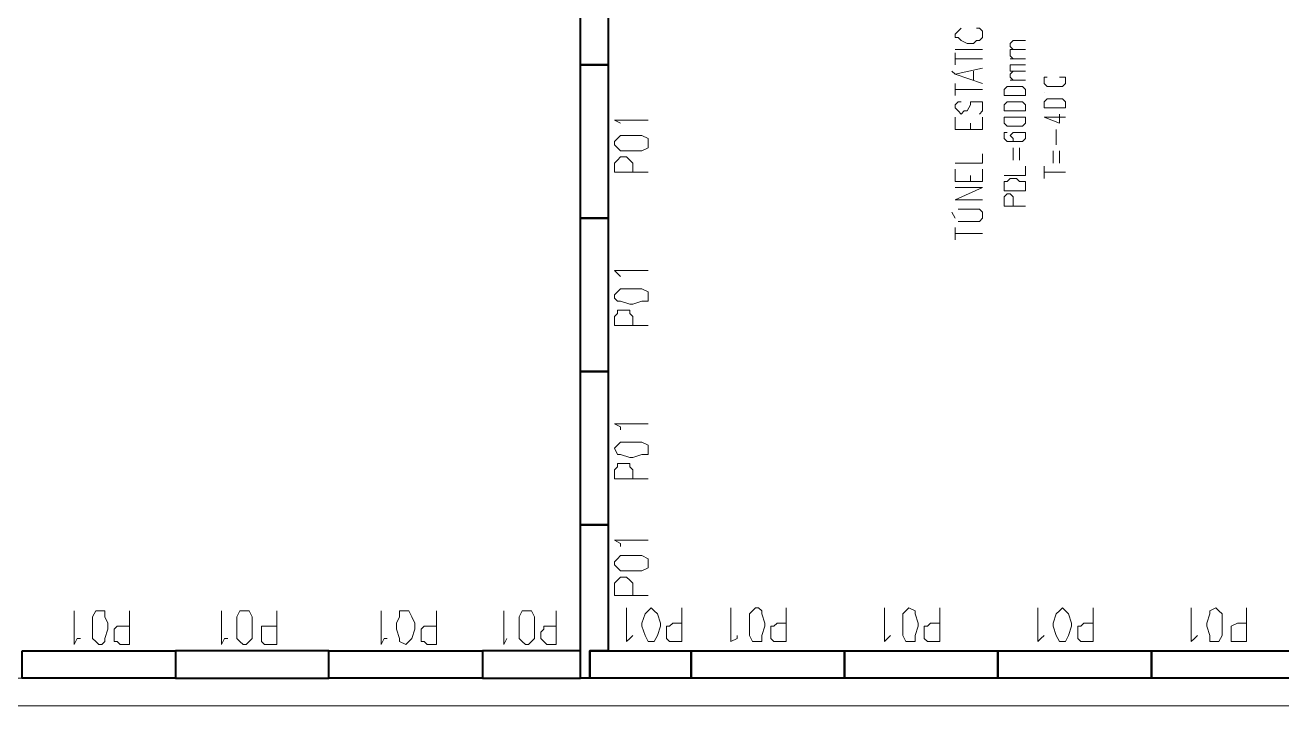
# Model space of a CAD drawing. Header units: inches. Extents: x 5 to 1823, y 18 to 726.
# Drawn here: x 478.9 to 488.1, y 299.56 to 304.55 of the extents above; entities that cross this region are included whole.
import ezdxf

# ---------------------------------------------------------------- set-up
doc = ezdxf.new("R2010")
doc.units = ezdxf.units.IN
doc.header["$MEASUREMENT"] = 0
for name, color, linetype in [('PDF2_D_Alvenaria', 7, 'Continuous'), ('PDF2_D_Paineis PUR 150mm', 1, 'Continuous'), ('PDF2_D_Textos Nome Área', 3, 'Continuous'), ('PDF2_D_Textos Paineis Parede', 3, 'Continuous')]:
    doc.layers.add(name, color=color, linetype=linetype)

msp = doc.modelspace()

# ---------------------------------------------------------------- linework, layer by layer
at = {"layer": 'PDF2_D_Alvenaria', "lineweight": 5}
msp.add_lwpolyline([(556.181, 299.5637), (476.3641, 299.5637), (476.3641, 312.3389), (476.5662, 312.3389), (476.5662, 299.7658), (496.1668, 299.7658), (496.1668, 307.7138), (496.3688, 307.7138), (496.3688, 299.7658), (556.181, 299.7658)], dxfattribs=at)
at = {"layer": 'PDF2_D_Paineis PUR 150mm', "lineweight": 40}
for points in [[(483.1671, 305.3788), (483.1671, 304.2562), (482.965, 304.2562), (482.965, 305.3788)], [(483.1671, 304.2562), (483.1671, 303.1336), (482.965, 303.1336), (482.965, 304.2562)], [(483.1671, 303.1336), (483.1671, 302.011), (482.965, 302.011), (482.965, 303.1336)], [(483.1671, 302.011), (483.1671, 300.8884), (482.965, 300.8884), (482.965, 302.011)], [(483.1671, 300.8884), (483.1671, 299.9678), (483.0324, 299.9678), (483.0324, 299.7658), (482.965, 299.7658), (482.965, 300.8884)], [(478.8787, 299.9678), (480.0013, 299.9678), (480.0013, 299.7658), (478.8787, 299.7658)], [(481.1239, 299.9678), (480.0013, 299.9678), (480.0013, 299.7658), (481.1239, 299.7658)], [(481.1239, 299.9678), (482.2465, 299.9678), (482.2465, 299.7658), (481.1239, 299.7658)], [(482.965, 299.9678), (482.2465, 299.9678), (482.2465, 299.7658), (482.965, 299.7658)], [(483.0324, 299.9678), (483.7733, 299.9678), (483.7733, 299.7658), (483.0324, 299.7658)], [(483.7733, 299.9678), (484.8959, 299.9678), (484.8959, 299.7658), (483.7733, 299.7658)], [(484.8959, 299.9678), (486.0185, 299.9678), (486.0185, 299.7658), (484.8959, 299.7658)], [(486.0185, 299.9678), (487.1411, 299.9678), (487.1411, 299.7658), (486.0185, 299.7658)], [(487.1411, 299.9678), (488.2637, 299.9678), (488.2637, 299.7658), (487.1411, 299.7658)]]:
    msp.add_lwpolyline(points, close=True, dxfattribs=at)
at = {"layer": 'PDF2_D_Textos Nome Área', "lineweight": 5}
for points in [[(485.749, 304.5256), (485.7266, 304.5031), (485.7041, 304.4807), (485.7041, 304.4582), (485.7266, 304.4582), (485.749, 304.4358), (485.794, 304.4133), (485.8389, 304.4133), (485.8613, 304.4358), (485.8838, 304.4358), (485.9062, 304.4582), (485.9062, 304.4807), (485.9062, 304.5031), (485.8838, 304.5256), (485.8613, 304.5256)], [(485.7041, 304.3684), (485.9062, 304.3684)], [(485.7041, 304.2562), (485.7041, 304.346)], [(485.7041, 304.3011), (485.9062, 304.3011)], [(485.7041, 304.1888), (485.9062, 304.2337)], [(485.6817, 304.2113), (485.7041, 304.1888), (485.9062, 304.1215)], [(485.8389, 304.1439), (485.8389, 304.2113)], [(485.7041, 304.0317), (485.7041, 304.1215)], [(485.7041, 304.0766), (485.9062, 304.0766)], [(485.749, 303.9868), (485.7266, 303.9868), (485.7041, 303.9643), (485.7041, 303.9418), (485.7266, 303.9194), (485.749, 303.8969), (485.7715, 303.9194), (485.794, 303.9194), (485.8164, 303.9643), (485.8164, 303.9868), (485.8389, 303.9868), (485.8613, 303.9868), (485.8838, 303.9868), (485.9062, 303.9868), (485.9062, 303.9643), (485.9062, 303.9418), (485.9062, 303.9194), (485.8838, 303.8969)], [(485.9062, 303.8745), (485.9062, 303.7847), (485.7041, 303.7847), (485.7041, 303.8745)], [(485.8164, 303.7847), (485.8164, 303.8296)], [(485.7041, 303.5377), (485.9062, 303.5377), (485.9062, 303.6051)], [(485.9062, 303.4928), (485.9062, 303.403), (485.7041, 303.403), (485.7041, 303.4928)], [(485.8164, 303.403), (485.8164, 303.4479)], [(485.9062, 303.2683), (485.7041, 303.2683), (485.9062, 303.3581), (485.7041, 303.3581)], [(485.6817, 303.1785), (485.7041, 303.1336)], [(485.7266, 303.1111), (485.8613, 303.1111), (485.8838, 303.1111), (485.9062, 303.1336), (485.9062, 303.156), (485.9062, 303.1785), (485.8838, 303.2009), (485.8613, 303.2009), (485.7266, 303.2009)], [(485.7041, 302.9764), (485.7041, 303.0662)], [(485.7041, 303.0213), (485.9062, 303.0213)]]:
    msp.add_lwpolyline(points, dxfattribs=at)
at = {"layer": 'PDF2_D_Textos Nome Área', "color": 2, "lineweight": 5}
for points in [[(486.1307, 304.3684), (486.1083, 304.3909), (486.1083, 304.4133), (486.1307, 304.4358), (486.2205, 304.4358)], [(486.1307, 304.3011), (486.1083, 304.3235), (486.1083, 304.346), (486.1083, 304.3684), (486.1307, 304.3684), (486.2205, 304.3684)], [(486.1083, 304.3011), (486.2205, 304.3011)], [(486.1307, 304.2113), (486.1083, 304.2113), (486.1083, 304.2337), (486.1083, 304.2562), (486.1307, 304.2562), (486.2205, 304.2562)], [(486.1307, 304.1439), (486.1083, 304.1664), (486.1083, 304.1888), (486.1307, 304.2113), (486.2205, 304.2113)], [(486.1083, 304.1439), (486.2205, 304.1439)], [(486.4675, 304.1664), (486.49, 304.1664), (486.5124, 304.1664), (486.5124, 304.1439), (486.5124, 304.1215), (486.49, 304.099), (486.4675, 304.099), (486.4451, 304.099), (486.4002, 304.099), (486.3777, 304.099), (486.3553, 304.1215), (486.3553, 304.1439), (486.3553, 304.1664), (486.3777, 304.1664)], [(486.3553, 304.0541), (486.3553, 304.0541)], [(486.5124, 303.8745), (486.3553, 303.8745), (486.4675, 303.8296), (486.4675, 303.8969)], [(486.4451, 303.6724), (486.4451, 303.7847)], [(486.0858, 303.7622), (486.0634, 303.7622), (486.0634, 303.7398), (486.0634, 303.7173), (486.0858, 303.6949), (486.1307, 303.6949), (486.1532, 303.6949), (486.1981, 303.6949), (486.2205, 303.7173), (486.2205, 303.7398), (486.2205, 303.7622), (486.1981, 303.7622), (486.1756, 303.7622), (486.1532, 303.7622), (486.1307, 303.7622), (486.1083, 303.7398), (486.1307, 303.7173), (486.1307, 303.6949), (486.1532, 303.6949)], [(486.1307, 303.5602), (486.1307, 303.65)], [(486.1756, 303.5602), (486.1756, 303.65)], [(486.4226, 303.5377), (486.4226, 303.6275)], [(486.4675, 303.5377), (486.4675, 303.6275)], [(486.0634, 303.4479), (486.2205, 303.4479), (486.2205, 303.5153)], [(486.3553, 303.4255), (486.3553, 303.5153)], [(486.3553, 303.4704), (486.5124, 303.4704)], [(486.2205, 303.2234), (486.0634, 303.2234), (486.0634, 303.2683), (486.0634, 303.2907), (486.0858, 303.3132), (486.1083, 303.3132), (486.1307, 303.2907), (486.1307, 303.2683), (486.1307, 303.2234)]]:
    msp.add_lwpolyline(points, dxfattribs=at)
for points in [[(486.0634, 304.0541), (486.0634, 304.0317), (486.0858, 304.0317), (486.1307, 304.0317), (486.1532, 304.0317), (486.1981, 304.0317), (486.2205, 304.0317), (486.2205, 304.0541), (486.2205, 304.0766), (486.1981, 304.099), (486.1532, 304.099), (486.1307, 304.099), (486.0858, 304.099), (486.0634, 304.0766)], [(486.0634, 303.9418), (486.0634, 303.9194), (486.0858, 303.9194), (486.1307, 303.9194), (486.1532, 303.9194), (486.1981, 303.9194), (486.2205, 303.9194), (486.2205, 303.9418), (486.2205, 303.9643), (486.1981, 303.9868), (486.1532, 303.9868), (486.1307, 303.9868), (486.0858, 303.9868), (486.0634, 303.9643)], [(486.3553, 303.9643), (486.3553, 303.9418), (486.3777, 303.9418), (486.4226, 303.9418), (486.4451, 303.9418), (486.49, 303.9418), (486.5124, 303.9418), (486.5124, 303.9643), (486.5124, 303.9868), (486.49, 304.0092), (486.4451, 304.0092), (486.4226, 304.0092), (486.3777, 304.0092), (486.3553, 303.9868)], [(486.0634, 303.8296), (486.0858, 303.8071), (486.1307, 303.8071), (486.1532, 303.8071), (486.1981, 303.8071), (486.2205, 303.8296), (486.2205, 303.852), (486.2205, 303.8745), (486.1981, 303.8745), (486.1532, 303.8745), (486.1307, 303.8745), (486.0858, 303.8745), (486.0634, 303.8745), (486.0634, 303.852)], [(486.2205, 303.3356), (486.0634, 303.3356), (486.0634, 303.3805), (486.0634, 303.403), (486.0858, 303.403), (486.1083, 303.4255), (486.1532, 303.4255), (486.1756, 303.403), (486.1981, 303.403), (486.2205, 303.403), (486.2205, 303.3805)]]:
    msp.add_lwpolyline(points, close=True, dxfattribs=at)
at = {"layer": 'PDF2_D_Textos Paineis Parede', "lineweight": 5}
for points in [[(483.2569, 303.8296), (483.212, 303.852), (483.4589, 303.852)], [(483.4589, 303.4704), (483.212, 303.4704), (483.212, 303.5377), (483.2344, 303.5602), (483.2569, 303.5826), (483.3018, 303.5826), (483.3242, 303.5602), (483.3467, 303.5377), (483.3467, 303.4704)], [(483.2569, 302.707), (483.212, 302.7519), (483.4589, 302.7519)], [(483.4589, 302.3478), (483.212, 302.3478), (483.212, 302.4151), (483.2344, 302.4376), (483.2344, 302.46), (483.2569, 302.46), (483.3018, 302.46), (483.3242, 302.46), (483.3242, 302.4376), (483.3467, 302.4151), (483.3467, 302.3478)], [(483.2569, 301.5844), (483.2569, 301.6068), (483.212, 301.6293), (483.4589, 301.6293)], [(483.4589, 301.2252), (483.212, 301.2252), (483.212, 301.2925), (483.2344, 301.315), (483.2344, 301.3374), (483.2569, 301.3374), (483.3018, 301.3374), (483.3242, 301.3374), (483.3242, 301.315), (483.3467, 301.2925), (483.3467, 301.2252)], [(483.2569, 300.7312), (483.2569, 300.7537), (483.212, 300.7761), (483.4589, 300.7761)], [(483.4589, 300.372), (483.212, 300.372), (483.212, 300.4618), (483.2344, 300.4842), (483.2569, 300.5067), (483.3018, 300.5067), (483.3242, 300.4842), (483.3467, 300.4618), (483.3467, 300.372)], [(483.3467, 300.0801), (483.3242, 300.0577), (483.3018, 300.0352), (483.3018, 300.2822)], [(483.7059, 300.2822), (483.7059, 300.0352), (483.6386, 300.0352), (483.6161, 300.0352), (483.5937, 300.0577), (483.5937, 300.0801), (483.5937, 300.125), (483.5937, 300.1475), (483.6161, 300.1475), (483.6386, 300.1699), (483.7059, 300.1699)], [(484.1101, 300.0801), (484.1101, 300.0577), (484.0651, 300.0352), (484.0651, 300.2822)], [(484.4693, 300.2822), (484.4693, 300.0352), (484.4019, 300.0352), (484.3795, 300.0352), (484.357, 300.0577), (484.357, 300.0801), (484.357, 300.125), (484.357, 300.1475), (484.3795, 300.1475), (484.4019, 300.1699), (484.4693, 300.1699)], [(485.2327, 300.0801), (485.2102, 300.0577), (485.1877, 300.0352), (485.1877, 300.2822)], [(485.5919, 300.2822), (485.5919, 300.0352), (485.5245, 300.0352), (485.5021, 300.0352), (485.4796, 300.0577), (485.4796, 300.0801), (485.4796, 300.125), (485.4796, 300.1475), (485.5021, 300.1475), (485.5245, 300.1699), (485.5919, 300.1699)], [(486.3553, 300.0801), (486.3328, 300.0577), (486.3103, 300.0352), (486.3103, 300.2822)], [(486.7145, 300.2822), (486.7145, 300.0352), (486.6471, 300.0352), (486.6247, 300.0352), (486.6022, 300.0577), (486.6022, 300.0801), (486.6022, 300.125), (486.6022, 300.1475), (486.6247, 300.1475), (486.6471, 300.1699), (486.7145, 300.1699)], [(487.4779, 300.0801), (487.4554, 300.0577), (487.4329, 300.0352), (487.4329, 300.2822)], [(487.8371, 300.2822), (487.8371, 300.0352), (487.7697, 300.0352), (487.7248, 300.0352), (487.7248, 300.0577), (487.7248, 300.0801), (487.7248, 300.125), (487.7248, 300.1475), (487.7697, 300.1699), (487.8371, 300.1699)], [(479.3053, 300.0577), (479.2829, 300.0577), (479.2604, 300.0127), (479.2604, 300.2597)], [(479.6646, 300.2597), (479.6646, 300.0127), (479.5972, 300.0127), (479.5747, 300.0352), (479.5523, 300.0352), (479.5523, 300.0577), (479.5523, 300.1026), (479.5523, 300.125), (479.5747, 300.1475), (479.5972, 300.1475), (479.6646, 300.1475)], [(480.383, 300.0577), (480.3606, 300.0577), (480.3381, 300.0127), (480.3381, 300.2597)], [(480.7423, 300.2597), (480.7423, 300.0127), (480.6524, 300.0127), (480.63, 300.0352), (480.63, 300.0577), (480.63, 300.1026), (480.63, 300.125), (480.63, 300.1475), (480.6524, 300.1475), (480.7423, 300.1475)], [(481.5505, 300.0577), (481.5281, 300.0577), (481.5056, 300.0127), (481.5056, 300.2597)], [(481.9098, 300.2597), (481.9098, 300.0127), (481.8424, 300.0127), (481.8199, 300.0352), (481.7975, 300.0352), (481.7975, 300.0577), (481.7975, 300.1026), (481.7975, 300.125), (481.8199, 300.1475), (481.8424, 300.1475), (481.9098, 300.1475)], [(482.4262, 300.0577), (482.4037, 300.0127), (482.4037, 300.2597)], [(482.7854, 300.2597), (482.7854, 300.0127), (482.718, 300.0127), (482.6956, 300.0352), (482.6731, 300.0577), (482.6731, 300.1026), (482.6956, 300.125), (482.6956, 300.1475), (482.718, 300.1475), (482.7854, 300.1475)]]:
    msp.add_lwpolyline(points, dxfattribs=at)
for points in [[(483.212, 303.6724), (483.2344, 303.65), (483.2569, 303.6275), (483.3242, 303.6275), (483.3467, 303.6275), (483.414, 303.6275), (483.4589, 303.65), (483.4589, 303.6724), (483.4589, 303.6949), (483.4589, 303.7173), (483.414, 303.7398), (483.3467, 303.7398), (483.3242, 303.7398), (483.2569, 303.7398), (483.2344, 303.7173), (483.212, 303.6949)], [(483.212, 302.5498), (483.2344, 302.5274), (483.2569, 302.5274), (483.3242, 302.5049), (483.3467, 302.5049), (483.414, 302.5274), (483.4589, 302.5274), (483.4589, 302.5498), (483.4589, 302.5723), (483.4589, 302.5947), (483.414, 302.6172), (483.3467, 302.6172), (483.3242, 302.6172), (483.2569, 302.6172), (483.2344, 302.5947), (483.212, 302.5723)], [(483.212, 301.4497), (483.2344, 301.4048), (483.2569, 301.4048), (483.3242, 301.3823), (483.3467, 301.3823), (483.414, 301.4048), (483.4589, 301.4048), (483.4589, 301.4497), (483.4589, 301.4721), (483.414, 301.4946), (483.3467, 301.4946), (483.3242, 301.4946), (483.2569, 301.4946), (483.2344, 301.4721)], [(483.212, 300.5965), (483.2344, 300.574), (483.2569, 300.5516), (483.3242, 300.5516), (483.3467, 300.5516), (483.414, 300.5516), (483.4589, 300.574), (483.4589, 300.5965), (483.4589, 300.619), (483.4589, 300.6414), (483.414, 300.6639), (483.3467, 300.6639), (483.3242, 300.6639), (483.2569, 300.6639), (483.2344, 300.6414), (483.212, 300.619)], [(483.4814, 300.0352), (483.5038, 300.0352), (483.5263, 300.0801), (483.5488, 300.1475), (483.5488, 300.1699), (483.5263, 300.2373), (483.5038, 300.2597), (483.4814, 300.2822), (483.4589, 300.2597), (483.4365, 300.2373), (483.414, 300.1699), (483.414, 300.1475), (483.4365, 300.0801), (483.4589, 300.0352)], [(484.2672, 300.0352), (484.2897, 300.0352), (484.2897, 300.0801), (484.3121, 300.1475), (484.3121, 300.1699), (484.2897, 300.2373), (484.2897, 300.2597), (484.2672, 300.2822), (484.2448, 300.2822), (484.2223, 300.2597), (484.1999, 300.2373), (484.1999, 300.1699), (484.1999, 300.1475), (484.1999, 300.0801), (484.2223, 300.0352), (484.2448, 300.0352)], [(485.3674, 300.0352), (485.4123, 300.0352), (485.4123, 300.0801), (485.4347, 300.1475), (485.4347, 300.1699), (485.4123, 300.2373), (485.4123, 300.2597), (485.3674, 300.2822), (485.3449, 300.2597), (485.3225, 300.2373), (485.3225, 300.1699), (485.3225, 300.1475), (485.3225, 300.0801), (485.3449, 300.0352)], [(486.49, 300.0352), (486.5124, 300.0352), (486.5349, 300.0801), (486.5573, 300.1475), (486.5573, 300.1699), (486.5349, 300.2373), (486.5124, 300.2597), (486.49, 300.2822), (486.4675, 300.2597), (486.4451, 300.2373), (486.4226, 300.1699), (486.4226, 300.1475), (486.4451, 300.0801), (486.4675, 300.0352)], [(487.6126, 300.0352), (487.635, 300.0352), (487.6575, 300.0801), (487.6575, 300.1475), (487.6575, 300.1699), (487.6575, 300.2373), (487.635, 300.2597), (487.6126, 300.2822), (487.5677, 300.2597), (487.5677, 300.2373), (487.5452, 300.1699), (487.5452, 300.1475), (487.5677, 300.0801), (487.5677, 300.0352)], [(479.4625, 300.0127), (479.4849, 300.0352), (479.4849, 300.0577), (479.5074, 300.125), (479.5074, 300.1699), (479.4849, 300.2148), (479.4849, 300.2597), (479.4625, 300.2597), (479.44, 300.2597), (479.4176, 300.2597), (479.3951, 300.2148), (479.3951, 300.1699), (479.3951, 300.125), (479.3951, 300.0577), (479.4176, 300.0352), (479.44, 300.0127)], [(480.5177, 300.0127), (480.5402, 300.0352), (480.5626, 300.0577), (480.5626, 300.125), (480.5626, 300.1699), (480.5626, 300.2148), (480.5402, 300.2597), (480.5177, 300.2597), (480.4953, 300.2597), (480.4728, 300.2597), (480.4504, 300.2148), (480.4504, 300.1699), (480.4504, 300.125), (480.4504, 300.0577), (480.4728, 300.0352), (480.4953, 300.0127)], [(481.6852, 300.0127), (481.7077, 300.0352), (481.7301, 300.0577), (481.7526, 300.125), (481.7526, 300.1699), (481.7301, 300.2148), (481.7077, 300.2597), (481.6852, 300.2597), (481.6403, 300.2597), (481.6403, 300.2148), (481.6179, 300.1699), (481.6179, 300.125), (481.6403, 300.0577), (481.6403, 300.0352)], [(482.5833, 300.0127), (482.6058, 300.0352), (482.6282, 300.0577), (482.6282, 300.125), (482.6282, 300.1699), (482.6282, 300.2148), (482.6058, 300.2597), (482.5833, 300.2597), (482.5609, 300.2597), (482.5384, 300.2597), (482.516, 300.2148), (482.516, 300.1699), (482.516, 300.125), (482.516, 300.0577), (482.5384, 300.0352), (482.5609, 300.0127)]]:
    msp.add_lwpolyline(points, close=True, dxfattribs=at)

doc.saveas('drawing.dxf')
